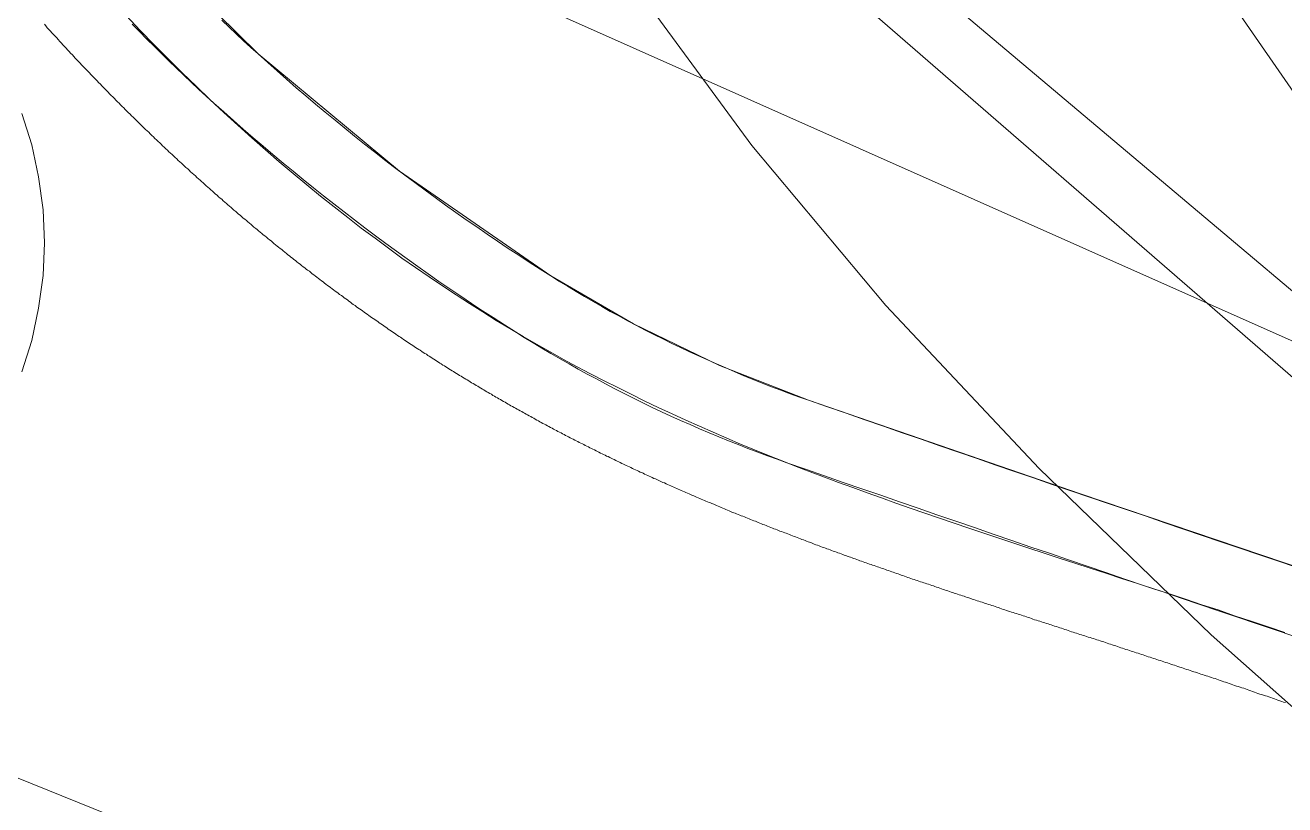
# Model space of a CAD drawing. Header units: metres. Extents: x 533049 to 537618, y 1849954 to 1852676.
# Drawn here: x 534536.2 to 534596, y 1851399.3 to 1851436.3 of the extents above; entities that cross this region are included whole.
import ezdxf

# ---------------------------------------------------------------- set-up
doc = ezdxf.new("R2010")
doc.units = ezdxf.units.M
doc.header["$LTSCALE"] = 2
for name, color, linetype, lineweight in [('11', 7, 'Continuous', 13), ('14', 7, 'Continuous', 13), ('28', 7, 'Continuous', 13), ('50', 7, 'Continuous', 13), ('57', 7, 'Continuous', 13), ('60', 7, 'Continuous', 13), ('8', 7, 'Continuous', 13)]:
    doc.layers.add(name, color=color, linetype=linetype, lineweight=lineweight)

msp = doc.modelspace()

# ---------------------------------------------------------------- linework, layer by layer
at = {"layer": '11'}
msp.add_lwpolyline([(534536.01, 1851419.82), (534536.48, 1851421.31), (534536.81, 1851422.84), (534537.02, 1851424.39), (534537.09, 1851425.95), (534537.02, 1851427.51), (534536.81, 1851429.07), (534536.48, 1851430.59), (534536.01, 1851432.09)], dxfattribs=at)
at = {"layer": '14'}
for points in [[(534599.23, 1851409.65), (534586.3, 1851414.02), (534573.39, 1851418.47), (534569.16, 1851420.12), (534565.07, 1851422.1), (534561.14, 1851424.37), (534553.96, 1851429.34), (534547.24, 1851434.91), (534542.4, 1851439.7)], [(534582.29, 1851415.39), (534581.4, 1851415.7), (534580.51, 1851416), (534579.62, 1851416.31), (534578.73, 1851416.62), (534577.84, 1851416.92), (534576.95, 1851417.23), (534576.06, 1851417.54), (534575.17, 1851417.85), (534574.28, 1851418.16), (534573.39, 1851418.47), (534572.95, 1851418.62), (534572.51, 1851418.78), (534572.07, 1851418.95), (534571.63, 1851419.11), (534571.19, 1851419.28), (534570.75, 1851419.46), (534570.32, 1851419.63), (534569.88, 1851419.81), (534569.45, 1851420), (534569.02, 1851420.19), (534568.59, 1851420.38), (534568.16, 1851420.57), (534567.73, 1851420.77), (534567.31, 1851420.97), (534566.89, 1851421.17), (534566.46, 1851421.38), (534566.04, 1851421.59), (534565.62, 1851421.8), (534565.21, 1851422.02), (534564.79, 1851422.24), (534564.38, 1851422.47), (534563.97, 1851422.69), (534563.56, 1851422.92), (534563.15, 1851423.16), (534562.74, 1851423.39), (534562.34, 1851423.63), (534561.93, 1851423.88), (534561.53, 1851424.12), (534561.14, 1851424.37), (534560.63, 1851424.7), (534560.12, 1851425.02), (534559.62, 1851425.35), (534559.11, 1851425.68), (534558.61, 1851426.02), (534558.12, 1851426.35), (534557.62, 1851426.7), (534557.12, 1851427.04), (534556.63, 1851427.39), (534556.14, 1851427.73), (534555.65, 1851428.09), (534555.17, 1851428.44), (534554.68, 1851428.8), (534554.2, 1851429.16), (534553.72, 1851429.52), (534553.24, 1851429.89), (534552.77, 1851430.26), (534552.29, 1851430.63), (534551.82, 1851431.01), (534551.35, 1851431.39), (534550.89, 1851431.77), (534550.42, 1851432.15), (534549.96, 1851432.53), (534549.5, 1851432.92), (534549.04, 1851433.31), (534548.59, 1851433.71), (534548.14, 1851434.11), (534547.69, 1851434.51), (534547.24, 1851434.91), (534546.89, 1851435.22), (534546.54, 1851435.54), (534546.2, 1851435.86), (534545.86, 1851436.18), (534545.52, 1851436.51)], [(534596.55, 1851410.55), (534595.66, 1851410.85), (534594.77, 1851411.15), (534593.88, 1851411.45), (534592.98, 1851411.75), (534592.09, 1851412.05), (534591.2, 1851412.35), (534590.31, 1851412.65), (534589.42, 1851412.96), (534588.53, 1851413.26), (534587.63, 1851413.56), (534586.74, 1851413.87), (534585.85, 1851414.17), (534584.96, 1851414.47), (534584.07, 1851414.78), (534583.18, 1851415.08), (534582.29, 1851415.39)]]:
    msp.add_lwpolyline(points, dxfattribs=at)
at = {"layer": '28'}
for points in [[(534537.08, 1851436.32), (534537.15, 1851436.24), (534537.22, 1851436.15), (534537.3, 1851436.07), (534537.37, 1851435.99), (534537.44, 1851435.91), (534537.52, 1851435.83), (534537.59, 1851435.75), (534537.67, 1851435.67), (534537.74, 1851435.59), (534537.81, 1851435.51), (534537.89, 1851435.43), (534537.96, 1851435.35), (534538.04, 1851435.27), (534538.11, 1851435.19), (534538.18, 1851435.11), (534538.26, 1851435.03), (534538.33, 1851434.95), (534538.41, 1851434.87), (534538.48, 1851434.79), (534538.55, 1851434.71), (534538.63, 1851434.63), (534538.7, 1851434.56), (534538.78, 1851434.48), (534538.85, 1851434.4), (534538.92, 1851434.32), (534539, 1851434.24), (534539.07, 1851434.17), (534539.15, 1851434.09), (534539.22, 1851434.01), (534539.29, 1851433.93), (534539.37, 1851433.86), (534539.44, 1851433.78), (534539.52, 1851433.7), (534539.59, 1851433.63), (534539.66, 1851433.55), (534539.74, 1851433.47), (534539.81, 1851433.4), (534539.89, 1851433.32), (534539.96, 1851433.25), (534540.03, 1851433.17), (534540.11, 1851433.09), (534540.18, 1851433.02), (534540.26, 1851432.94), (534540.33, 1851432.87), (534540.41, 1851432.79), (534540.48, 1851432.72), (534540.55, 1851432.64), (534540.63, 1851432.57), (534540.7, 1851432.5), (534540.78, 1851432.42), (534540.85, 1851432.35), (534540.92, 1851432.27), (534541, 1851432.2), (534541.07, 1851432.13), (534541.15, 1851432.05), (534541.22, 1851431.98), (534541.3, 1851431.91), (534541.37, 1851431.84)], [(534541.37, 1851431.84), (534541.44, 1851431.76), (534541.52, 1851431.69), (534541.59, 1851431.62), (534541.67, 1851431.55), (534541.74, 1851431.47), (534541.81, 1851431.4), (534541.89, 1851431.33), (534541.96, 1851431.26), (534542.04, 1851431.19), (534542.11, 1851431.12), (534542.18, 1851431.04), (534542.26, 1851430.97), (534542.33, 1851430.9), (534542.41, 1851430.83), (534542.48, 1851430.76), (534542.56, 1851430.69), (534542.63, 1851430.62), (534542.7, 1851430.55), (534542.78, 1851430.48), (534542.85, 1851430.41), (534542.93, 1851430.34), (534543, 1851430.27), (534543.07, 1851430.2), (534543.15, 1851430.13), (534543.22, 1851430.07), (534543.3, 1851430), (534543.37, 1851429.93), (534543.44, 1851429.86), (534543.52, 1851429.79), (534543.59, 1851429.72), (534543.66, 1851429.66), (534543.74, 1851429.59), (534543.81, 1851429.52), (534543.89, 1851429.45), (534543.96, 1851429.39), (534544.03, 1851429.32), (534544.11, 1851429.25), (534544.18, 1851429.18), (534544.26, 1851429.12), (534544.33, 1851429.05), (534544.4, 1851428.98), (534544.48, 1851428.92), (534544.55, 1851428.85), (534544.62, 1851428.79), (534544.7, 1851428.72), (534544.77, 1851428.65), (534544.85, 1851428.59), (534544.92, 1851428.52), (534544.99, 1851428.46), (534545.07, 1851428.39), (534545.14, 1851428.33), (534545.21, 1851428.26), (534545.29, 1851428.2), (534545.36, 1851428.13), (534545.43, 1851428.07), (534545.51, 1851428.01), (534545.58, 1851427.94), (534545.65, 1851427.88), (534545.73, 1851427.81), (534545.8, 1851427.75), (534545.87, 1851427.69), (534545.95, 1851427.62), (534546.02, 1851427.56), (534546.09, 1851427.5), (534546.17, 1851427.43), (534546.24, 1851427.37), (534546.31, 1851427.31), (534546.39, 1851427.25), (534546.46, 1851427.18), (534546.53, 1851427.12), (534546.61, 1851427.06), (534546.68, 1851427), (534546.75, 1851426.94), (534546.83, 1851426.88), (534546.9, 1851426.81), (534546.97, 1851426.75), (534547.04, 1851426.69), (534547.12, 1851426.63), (534547.19, 1851426.57), (534547.26, 1851426.51), (534547.34, 1851426.45), (534547.41, 1851426.39), (534547.48, 1851426.33), (534547.56, 1851426.27), (534547.63, 1851426.21), (534547.7, 1851426.15), (534547.77, 1851426.09), (534547.85, 1851426.03), (534547.92, 1851425.97), (534547.99, 1851425.91), (534548.07, 1851425.85), (534548.14, 1851425.79), (534548.21, 1851425.73), (534548.28, 1851425.68), (534548.36, 1851425.62), (534548.43, 1851425.56), (534548.5, 1851425.5), (534548.58, 1851425.44), (534548.65, 1851425.38), (534548.72, 1851425.33)], [(534548.72, 1851425.33), (534548.79, 1851425.27), (534548.87, 1851425.21), (534548.94, 1851425.15), (534549.01, 1851425.1), (534549.08, 1851425.04), (534549.16, 1851424.98), (534549.23, 1851424.93), (534549.3, 1851424.87), (534549.37, 1851424.81), (534549.45, 1851424.76), (534549.52, 1851424.7), (534549.59, 1851424.64), (534549.67, 1851424.59), (534549.74, 1851424.53), (534549.81, 1851424.47), (534549.88, 1851424.42), (534549.96, 1851424.36), (534550.03, 1851424.31), (534550.1, 1851424.25), (534550.17, 1851424.2), (534550.25, 1851424.14), (534550.32, 1851424.09), (534550.39, 1851424.03), (534550.46, 1851423.98), (534550.53, 1851423.92), (534550.61, 1851423.87), (534550.68, 1851423.82), (534550.75, 1851423.76), (534550.82, 1851423.71), (534550.9, 1851423.65), (534550.97, 1851423.6), (534551.04, 1851423.55), (534551.11, 1851423.49), (534551.19, 1851423.44), (534551.26, 1851423.39), (534551.33, 1851423.33), (534551.4, 1851423.28), (534551.48, 1851423.23), (534551.55, 1851423.17), (534551.62, 1851423.12), (534551.69, 1851423.07), (534551.76, 1851423.02), (534551.84, 1851422.96), (534551.91, 1851422.91), (534551.98, 1851422.86), (534552.05, 1851422.81), (534552.13, 1851422.76), (534552.2, 1851422.71), (534552.27, 1851422.65), (534552.34, 1851422.6), (534552.41, 1851422.55), (534552.49, 1851422.5), (534552.56, 1851422.45), (534552.63, 1851422.4), (534552.7, 1851422.35), (534552.78, 1851422.3), (534552.85, 1851422.25), (534552.92, 1851422.2), (534552.99, 1851422.15), (534553.06, 1851422.1), (534553.14, 1851422.05), (534553.21, 1851422), (534553.28, 1851421.95), (534553.35, 1851421.9), (534553.42, 1851421.85), (534553.5, 1851421.8), (534553.57, 1851421.75), (534553.64, 1851421.7), (534553.71, 1851421.65), (534553.78, 1851421.6), (534553.86, 1851421.55), (534553.93, 1851421.5), (534554, 1851421.46), (534554.07, 1851421.41), (534554.15, 1851421.36), (534554.22, 1851421.31), (534554.29, 1851421.26), (534554.36, 1851421.21), (534554.43, 1851421.17), (534554.51, 1851421.12), (534554.58, 1851421.07), (534554.65, 1851421.02), (534554.72, 1851420.98), (534554.79, 1851420.93), (534554.87, 1851420.88), (534554.94, 1851420.84), (534555.01, 1851420.79), (534555.08, 1851420.74), (534555.15, 1851420.69), (534555.23, 1851420.65), (534555.3, 1851420.6), (534555.37, 1851420.56), (534555.44, 1851420.51), (534555.51, 1851420.46), (534555.58, 1851420.42), (534555.66, 1851420.37), (534555.73, 1851420.32), (534555.8, 1851420.28), (534555.87, 1851420.23), (534555.94, 1851420.19)], [(534555.94, 1851420.19), (534556.02, 1851420.14), (534556.09, 1851420.1), (534556.16, 1851420.05), (534556.23, 1851420.01), (534556.3, 1851419.96), (534556.38, 1851419.92), (534556.45, 1851419.87), (534556.52, 1851419.83), (534556.59, 1851419.78), (534556.66, 1851419.74), (534556.74, 1851419.69), (534556.81, 1851419.65), (534556.88, 1851419.61), (534556.95, 1851419.56), (534557.02, 1851419.52), (534557.1, 1851419.47), (534557.17, 1851419.43), (534557.24, 1851419.39), (534557.31, 1851419.34), (534557.38, 1851419.3), (534557.46, 1851419.26), (534557.53, 1851419.21), (534557.6, 1851419.17), (534557.67, 1851419.13), (534557.74, 1851419.09), (534557.81, 1851419.04), (534557.89, 1851419), (534557.96, 1851418.96), (534558.03, 1851418.91), (534558.1, 1851418.87), (534558.17, 1851418.83), (534558.25, 1851418.79), (534558.32, 1851418.75), (534558.39, 1851418.7), (534558.46, 1851418.66), (534558.53, 1851418.62), (534558.61, 1851418.58), (534558.68, 1851418.54), (534558.75, 1851418.5), (534558.82, 1851418.45), (534558.89, 1851418.41), (534558.97, 1851418.37), (534559.04, 1851418.33), (534559.11, 1851418.29), (534559.18, 1851418.25), (534559.25, 1851418.21), (534559.32, 1851418.17), (534559.4, 1851418.13), (534559.47, 1851418.09), (534559.54, 1851418.05), (534559.61, 1851418.01), (534559.68, 1851417.97), (534559.76, 1851417.93), (534559.83, 1851417.89), (534559.9, 1851417.85), (534559.97, 1851417.81), (534560.04, 1851417.77), (534560.12, 1851417.73), (534560.19, 1851417.69), (534560.26, 1851417.65), (534560.33, 1851417.61), (534560.4, 1851417.57), (534560.48, 1851417.53), (534560.55, 1851417.49), (534560.62, 1851417.45), (534560.69, 1851417.41), (534560.76, 1851417.37), (534560.84, 1851417.34), (534560.91, 1851417.3), (534560.98, 1851417.26), (534561.05, 1851417.22), (534561.12, 1851417.18), (534561.2, 1851417.14), (534561.27, 1851417.1), (534561.34, 1851417.07), (534561.41, 1851417.03), (534561.48, 1851416.99), (534561.56, 1851416.95), (534561.63, 1851416.92), (534561.7, 1851416.88), (534561.77, 1851416.84), (534561.84, 1851416.8), (534561.92, 1851416.77), (534561.99, 1851416.73), (534562.06, 1851416.69), (534562.13, 1851416.65), (534562.2, 1851416.62), (534562.28, 1851416.58), (534562.35, 1851416.54), (534562.42, 1851416.51), (534562.49, 1851416.47), (534562.57, 1851416.43), (534562.64, 1851416.4), (534562.71, 1851416.36), (534562.78, 1851416.32), (534562.85, 1851416.29), (534562.93, 1851416.25), (534563, 1851416.21), (534563.07, 1851416.18), (534563.14, 1851416.14)], [(534563.14, 1851416.14), (534563.21, 1851416.11), (534563.29, 1851416.07), (534563.36, 1851416.03), (534563.43, 1851416), (534563.5, 1851415.96), (534563.58, 1851415.93), (534563.65, 1851415.89), (534563.72, 1851415.86), (534563.79, 1851415.82), (534563.86, 1851415.79), (534563.94, 1851415.75), (534564.01, 1851415.72), (534564.08, 1851415.68), (534564.15, 1851415.65), (534564.23, 1851415.61), (534564.3, 1851415.58), (534564.37, 1851415.54), (534564.44, 1851415.51), (534564.52, 1851415.47), (534564.59, 1851415.44), (534564.66, 1851415.4), (534564.73, 1851415.37), (534564.8, 1851415.34), (534564.88, 1851415.3), (534564.95, 1851415.27), (534565.02, 1851415.23), (534565.09, 1851415.2), (534565.17, 1851415.17), (534565.24, 1851415.13), (534565.31, 1851415.1), (534565.38, 1851415.06), (534565.46, 1851415.03), (534565.53, 1851415), (534565.6, 1851414.96), (534565.67, 1851414.93), (534565.75, 1851414.9), (534565.82, 1851414.86), (534565.89, 1851414.83), (534565.96, 1851414.8), (534566.04, 1851414.76), (534566.11, 1851414.73), (534566.18, 1851414.7), (534566.25, 1851414.67), (534566.33, 1851414.63), (534566.4, 1851414.6), (534566.47, 1851414.57), (534566.54, 1851414.54), (534566.62, 1851414.5), (534566.69, 1851414.47), (534566.76, 1851414.44), (534566.84, 1851414.41), (534566.91, 1851414.37), (534566.98, 1851414.34), (534567.05, 1851414.31), (534567.13, 1851414.28), (534567.2, 1851414.25), (534567.27, 1851414.21), (534567.34, 1851414.18), (534567.42, 1851414.15), (534567.49, 1851414.12), (534567.56, 1851414.09), (534567.64, 1851414.05), (534567.71, 1851414.02), (534567.78, 1851413.99), (534567.85, 1851413.96), (534567.93, 1851413.93), (534568, 1851413.9), (534568.07, 1851413.87), (534568.15, 1851413.84), (534568.22, 1851413.8), (534568.29, 1851413.77), (534568.36, 1851413.74), (534568.44, 1851413.71), (534568.51, 1851413.68), (534568.58, 1851413.65), (534568.66, 1851413.62), (534568.73, 1851413.59), (534568.8, 1851413.56), (534568.88, 1851413.53), (534568.95, 1851413.5), (534569.02, 1851413.47), (534569.1, 1851413.44), (534569.17, 1851413.4), (534569.24, 1851413.37), (534569.31, 1851413.34), (534569.39, 1851413.31), (534569.46, 1851413.28), (534569.53, 1851413.25), (534569.61, 1851413.22), (534569.68, 1851413.19), (534569.75, 1851413.16), (534569.83, 1851413.13), (534569.9, 1851413.1), (534569.97, 1851413.07), (534570.05, 1851413.04), (534570.12, 1851413.01), (534570.19, 1851412.98), (534570.27, 1851412.96), (534570.34, 1851412.93), (534570.41, 1851412.9)], [(534570.41, 1851412.9), (534570.49, 1851412.87), (534570.56, 1851412.84), (534570.63, 1851412.81), (534570.71, 1851412.78), (534570.78, 1851412.75), (534570.86, 1851412.72), (534570.93, 1851412.69), (534571, 1851412.66), (534571.08, 1851412.63), (534571.15, 1851412.6), (534571.22, 1851412.57), (534571.3, 1851412.55), (534571.37, 1851412.52), (534571.44, 1851412.49), (534571.52, 1851412.46), (534571.59, 1851412.43), (534571.67, 1851412.4), (534571.74, 1851412.37), (534571.81, 1851412.34), (534571.89, 1851412.32), (534571.96, 1851412.29), (534572.03, 1851412.26), (534572.11, 1851412.23), (534572.18, 1851412.2), (534572.26, 1851412.17), (534572.33, 1851412.15), (534572.4, 1851412.12), (534572.48, 1851412.09), (534572.55, 1851412.06), (534572.63, 1851412.03), (534572.7, 1851412), (534572.77, 1851411.98), (534572.85, 1851411.95), (534572.92, 1851411.92), (534573, 1851411.89), (534573.07, 1851411.86), (534573.14, 1851411.84), (534573.22, 1851411.81), (534573.29, 1851411.78), (534573.37, 1851411.75), (534573.44, 1851411.73), (534573.52, 1851411.7), (534573.59, 1851411.67), (534573.66, 1851411.64), (534573.74, 1851411.61), (534573.81, 1851411.59), (534573.89, 1851411.56), (534573.96, 1851411.53), (534574.04, 1851411.5), (534574.11, 1851411.48), (534574.19, 1851411.45), (534574.26, 1851411.42), (534574.33, 1851411.4), (534574.41, 1851411.37), (534574.48, 1851411.34), (534574.56, 1851411.31), (534574.63, 1851411.29), (534574.71, 1851411.26), (534574.78, 1851411.23), (534574.86, 1851411.2), (534574.93, 1851411.18), (534575.01, 1851411.15), (534575.08, 1851411.12), (534575.16, 1851411.1), (534575.23, 1851411.07), (534575.31, 1851411.04), (534575.38, 1851411.02), (534575.46, 1851410.99), (534575.53, 1851410.96), (534575.61, 1851410.94), (534575.68, 1851410.91), (534575.76, 1851410.88), (534575.83, 1851410.85), (534575.91, 1851410.83), (534575.98, 1851410.8), (534576.06, 1851410.77), (534576.13, 1851410.75), (534576.21, 1851410.72), (534576.28, 1851410.69), (534576.36, 1851410.67), (534576.43, 1851410.64), (534576.51, 1851410.62), (534576.58, 1851410.59), (534576.66, 1851410.56), (534576.73, 1851410.54), (534576.81, 1851410.51), (534576.88, 1851410.48), (534576.96, 1851410.46), (534577.04, 1851410.43), (534577.11, 1851410.4), (534577.19, 1851410.38), (534577.26, 1851410.35), (534577.34, 1851410.32), (534577.41, 1851410.3), (534577.49, 1851410.27), (534577.57, 1851410.25), (534577.64, 1851410.22), (534577.72, 1851410.19), (534577.79, 1851410.17), (534577.87, 1851410.14)], [(534577.87, 1851410.14), (534577.94, 1851410.12), (534578.02, 1851410.09), (534578.1, 1851410.06), (534578.17, 1851410.04), (534578.25, 1851410.01), (534578.32, 1851409.98), (534578.4, 1851409.96), (534578.48, 1851409.93), (534578.55, 1851409.91), (534578.63, 1851409.88), (534578.71, 1851409.85), (534578.78, 1851409.83), (534578.86, 1851409.8), (534578.93, 1851409.78), (534579.01, 1851409.75), (534579.09, 1851409.73), (534579.16, 1851409.7), (534579.24, 1851409.67), (534579.32, 1851409.65), (534579.39, 1851409.62), (534579.47, 1851409.6), (534579.55, 1851409.57), (534579.62, 1851409.54), (534579.7, 1851409.52), (534579.78, 1851409.49), (534579.85, 1851409.47), (534579.93, 1851409.44), (534580.01, 1851409.42), (534580.08, 1851409.39), (534580.16, 1851409.36), (534580.24, 1851409.34), (534580.31, 1851409.31), (534580.39, 1851409.29), (534580.47, 1851409.26), (534580.55, 1851409.23), (534580.62, 1851409.21), (534580.7, 1851409.18), (534580.78, 1851409.16), (534580.85, 1851409.13), (534580.93, 1851409.11), (534581.01, 1851409.08), (534581.09, 1851409.06), (534581.16, 1851409.03), (534581.24, 1851409), (534581.32, 1851408.98), (534581.4, 1851408.95), (534581.47, 1851408.93), (534581.55, 1851408.9), (534581.63, 1851408.88), (534581.71, 1851408.85), (534581.78, 1851408.82), (534581.86, 1851408.8), (534581.94, 1851408.77), (534582.02, 1851408.75), (534582.1, 1851408.72), (534582.17, 1851408.7), (534582.25, 1851408.67), (534582.33, 1851408.64), (534582.41, 1851408.62), (534582.48, 1851408.59), (534582.56, 1851408.57), (534582.64, 1851408.54), (534582.72, 1851408.52), (534582.8, 1851408.49), (534582.88, 1851408.46), (534582.95, 1851408.44), (534583.03, 1851408.41), (534583.11, 1851408.39), (534583.19, 1851408.36), (534583.27, 1851408.34), (534583.35, 1851408.31), (534583.42, 1851408.29), (534583.5, 1851408.26), (534583.58, 1851408.23), (534583.66, 1851408.21), (534583.74, 1851408.18), (534583.82, 1851408.16), (534583.9, 1851408.13), (534583.98, 1851408.11), (534584.05, 1851408.08), (534584.13, 1851408.05), (534584.21, 1851408.03), (534584.29, 1851408), (534584.37, 1851407.98), (534584.45, 1851407.95), (534584.53, 1851407.92), (534584.61, 1851407.9), (534584.69, 1851407.87), (534584.77, 1851407.85), (534584.85, 1851407.82), (534584.92, 1851407.8), (534585, 1851407.77), (534585.08, 1851407.74), (534585.16, 1851407.72), (534585.24, 1851407.69), (534585.32, 1851407.67), (534585.4, 1851407.64), (534585.48, 1851407.61), (534585.56, 1851407.59), (534585.64, 1851407.56)], [(534585.64, 1851407.56), (534585.72, 1851407.54), (534585.8, 1851407.51), (534585.88, 1851407.48), (534585.96, 1851407.46), (534586.04, 1851407.43), (534586.12, 1851407.41), (534586.2, 1851407.38), (534586.28, 1851407.35), (534586.36, 1851407.33), (534586.44, 1851407.3), (534586.52, 1851407.28), (534586.6, 1851407.25), (534586.68, 1851407.22), (534586.76, 1851407.2), (534586.84, 1851407.17), (534586.92, 1851407.15), (534587.01, 1851407.12), (534587.09, 1851407.09), (534587.17, 1851407.07), (534587.25, 1851407.04), (534587.33, 1851407.01), (534587.41, 1851406.99), (534587.49, 1851406.96), (534587.57, 1851406.93), (534587.65, 1851406.91), (534587.73, 1851406.88), (534587.81, 1851406.86), (534587.9, 1851406.83), (534587.98, 1851406.8), (534588.06, 1851406.78), (534588.14, 1851406.75), (534588.22, 1851406.72), (534588.3, 1851406.7), (534588.38, 1851406.67), (534588.46, 1851406.64), (534588.55, 1851406.62), (534588.63, 1851406.59), (534588.71, 1851406.56), (534588.79, 1851406.54), (534588.87, 1851406.51), (534588.95, 1851406.48), (534589.04, 1851406.46), (534589.12, 1851406.43), (534589.2, 1851406.4), (534589.28, 1851406.38), (534589.37, 1851406.35), (534589.45, 1851406.32), (534589.53, 1851406.29), (534589.61, 1851406.27), (534589.69, 1851406.24), (534589.78, 1851406.21), (534589.86, 1851406.19), (534589.94, 1851406.16), (534590.02, 1851406.13), (534590.11, 1851406.11), (534590.19, 1851406.08), (534590.27, 1851406.05), (534590.35, 1851406.02), (534590.44, 1851406), (534590.52, 1851405.97), (534590.6, 1851405.94), (534590.69, 1851405.91), (534590.77, 1851405.89), (534590.85, 1851405.86), (534590.94, 1851405.83), (534591.02, 1851405.8), (534591.1, 1851405.78), (534591.19, 1851405.75), (534591.27, 1851405.72), (534591.35, 1851405.69), (534591.44, 1851405.67), (534591.52, 1851405.64), (534591.6, 1851405.61), (534591.69, 1851405.58), (534591.77, 1851405.55), (534591.86, 1851405.53), (534591.94, 1851405.5), (534592.02, 1851405.47), (534592.11, 1851405.44), (534592.19, 1851405.41), (534592.28, 1851405.39), (534592.36, 1851405.36), (534592.44, 1851405.33), (534592.53, 1851405.3), (534592.61, 1851405.27), (534592.7, 1851405.25), (534592.78, 1851405.22), (534592.87, 1851405.19), (534592.95, 1851405.16), (534593.04, 1851405.13), (534593.12, 1851405.1), (534593.2, 1851405.08), (534593.29, 1851405.05), (534593.37, 1851405.02), (534593.46, 1851404.99), (534593.54, 1851404.96), (534593.63, 1851404.93), (534593.72, 1851404.9), (534593.8, 1851404.87), (534593.89, 1851404.85)], [(534593.89, 1851404.85), (534593.97, 1851404.82), (534594.06, 1851404.79), (534594.14, 1851404.76), (534594.23, 1851404.73), (534594.31, 1851404.7), (534594.4, 1851404.67), (534594.48, 1851404.64), (534594.57, 1851404.61), (534594.66, 1851404.58), (534594.74, 1851404.55), (534594.83, 1851404.52), (534594.91, 1851404.5), (534595, 1851404.47), (534595.09, 1851404.44), (534595.17, 1851404.41), (534595.26, 1851404.38), (534595.35, 1851404.35), (534595.43, 1851404.32), (534595.52, 1851404.29), (534595.61, 1851404.26), (534595.69, 1851404.23), (534595.78, 1851404.2), (534595.87, 1851404.17), (534595.95, 1851404.14), (534596.04, 1851404.11)]]:
    msp.add_lwpolyline(points, dxfattribs=at)
at = {"layer": '50'}
msp.add_lwpolyline([(536135.62, 1851789.73), (535515.36, 1851926.72), (535258.49, 1851965.9), (535022.43, 1852017.88), (534680.94, 1852158.74), (534430.49, 1852265.01), (534355.97, 1852086.41), (534346.15, 1851984.65), (534462.32, 1851750.84), (534498.61, 1851623.52), (534531.69, 1851526.54), (534597.01, 1851432.26), (534785.89, 1851296.54), (534919.76, 1851224.01), (534977.19, 1851164.91), (535024.77, 1851103.67), (535103, 1851049.68), (535187.68, 1851009.38), (535275.89, 1851002.01), (535384.77, 1851022.15), (535615.7, 1851282.83), (535719.73, 1851373.89), (535864.09, 1851423.05), (536000.84, 1851463.59)], dxfattribs=at)
at = {"layer": '57'}
msp.add_lwpolyline([(534435.02, 1852302.37), (534325.71, 1852049.19), (534353.83, 1851932.14), (534451.75, 1851760.49), (534494.45, 1851609.32), (534521.83, 1851454.44), (534874.05, 1851297.73), (534980, 1851227.29), (535025.24, 1851130.42), (535137.95, 1851046.53), (535351.89, 1851022.3), (535580.63, 1851242.44), (535635.17, 1851288.02), (535713.4, 1851370.26), (536002.39, 1851411.84), (536158.13, 1851571.22), (536125.74, 1851798.92), (536134.24, 1851845.92), (534499.3, 1852312.5)], close=True, dxfattribs=at)
for points in [[(534601.59, 1851399.29), (534592.51, 1851407.33), (534584.34, 1851415.22), (534577.06, 1851422.97), (534570.69, 1851430.57), (534565.21, 1851438.03)], [(534490.97, 1851436.28), (534494.72, 1851421.22), (534507.32, 1851411.99), (534517.85, 1851407.79), (534547.27, 1851395.9), (534572.71, 1851385.28), (534577.21, 1851370.9), (534580.65, 1851369.84), (534599.12, 1851372.81), (534610.95, 1851372.13), (534623.43, 1851356.48), (534632, 1851345.25), (534639.29, 1851342.86), (534651.11, 1851350.52), (534664.42, 1851359.69), (534685.63, 1851354.21), (534698.79, 1851353.99), (534717.88, 1851367.94), (534733.19, 1851377.48), (534760.19, 1851375.69), (534774.62, 1851376.14), (534795.89, 1851386.57), (534817.16, 1851401.32)]]:
    msp.add_lwpolyline(points, dxfattribs=at)
at = {"layer": '60'}
for points in [[(534540.97, 1851436.73), (534541.63, 1851436.03), (534542.29, 1851435.35), (534542.96, 1851434.68), (534543.62, 1851434.02), (534544.29, 1851433.38), (534544.95, 1851432.75), (534545.61, 1851432.13), (534546.27, 1851431.53), (534546.93, 1851430.93), (534547.59, 1851430.36), (534548.24, 1851429.79), (534548.9, 1851429.24), (534549.55, 1851428.69), (534550.2, 1851428.16), (534550.85, 1851427.65), (534551.5, 1851427.14), (534552.14, 1851426.64), (534552.79, 1851426.16), (534553.43, 1851425.69), (534554.07, 1851425.22), (534554.72, 1851424.77), (534555.36, 1851424.33), (534556, 1851423.9), (534556.64, 1851423.48), (534557.28, 1851423.06), (534557.92, 1851422.66), (534558.55, 1851422.26), (534559.19, 1851421.88), (534559.83, 1851421.5), (534560.47, 1851421.13), (534561.11, 1851420.77), (534561.75, 1851420.41), (534562.39, 1851420.06), (534563.03, 1851419.72), (534563.67, 1851419.39), (534564.32, 1851419.07), (534564.96, 1851418.75), (534565.61, 1851418.43), (534566.25, 1851418.13), (534566.9, 1851417.82), (534567.55, 1851417.53), (534568.2, 1851417.24), (534568.85, 1851416.95), (534569.5, 1851416.67), (534570.16, 1851416.39), (534570.82, 1851416.12), (534571.48, 1851415.85), (534572.14, 1851415.59), (534572.8, 1851415.33), (534573.47, 1851415.07), (534574.14, 1851414.82), (534574.81, 1851414.57), (534575.49, 1851414.32), (534576.17, 1851414.07), (534576.85, 1851413.83), (534577.53, 1851413.58), (534578.22, 1851413.34), (534578.91, 1851413.1), (534579.61, 1851412.87), (534580.3, 1851412.63), (534581.01, 1851412.39), (534581.71, 1851412.16), (534582.42, 1851411.92), (534583.14, 1851411.68), (534583.85, 1851411.45), (534584.58, 1851411.21), (534585.3, 1851410.97), (534586.04, 1851410.74), (534586.77, 1851410.5), (534587.51, 1851410.26), (534588.26, 1851410.01), (534589.01, 1851409.77), (534589.77, 1851409.52), (534590.53, 1851409.27), (534591.3, 1851409.02), (534592.07, 1851408.76), (534592.85, 1851408.51), (534593.63, 1851408.24), (534594.42, 1851407.98), (534595.22, 1851407.71), (534596.02, 1851407.44)], [(534581.27, 1851412.42), (534580.38, 1851412.73), (534579.49, 1851413.03), (534578.6, 1851413.34), (534577.71, 1851413.65), (534576.82, 1851413.96), (534575.92, 1851414.26), (534575.03, 1851414.57), (534574.14, 1851414.88), (534573.25, 1851415.19), (534572.36, 1851415.5), (534571.9, 1851415.67), (534571.43, 1851415.83), (534570.97, 1851416.01), (534570.5, 1851416.18), (534570.04, 1851416.36), (534569.58, 1851416.54), (534569.12, 1851416.73), (534568.67, 1851416.92), (534568.21, 1851417.11), (534567.76, 1851417.31), (534567.3, 1851417.51), (534566.85, 1851417.72), (534566.4, 1851417.92), (534565.96, 1851418.13), (534565.51, 1851418.35), (534565.07, 1851418.57), (534564.62, 1851418.79), (534564.18, 1851419.01), (534563.74, 1851419.24), (534563.31, 1851419.48), (534562.87, 1851419.71), (534562.44, 1851419.95), (534562.01, 1851420.19), (534561.58, 1851420.44), (534561.15, 1851420.69), (534560.72, 1851420.94), (534560.3, 1851421.2), (534559.88, 1851421.45), (534559.46, 1851421.72), (534558.94, 1851422.05), (534558.41, 1851422.39), (534557.89, 1851422.72), (534557.38, 1851423.07), (534556.86, 1851423.41), (534556.35, 1851423.76), (534555.83, 1851424.11), (534555.32, 1851424.47), (534554.82, 1851424.82), (534554.31, 1851425.18), (534553.81, 1851425.55), (534553.31, 1851425.91), (534552.81, 1851426.28), (534552.31, 1851426.65), (534551.82, 1851427.03), (534551.32, 1851427.41), (534550.83, 1851427.79), (534550.35, 1851428.17), (534549.86, 1851428.56), (534549.38, 1851428.95), (534548.9, 1851429.34), (534548.42, 1851429.73), (534547.94, 1851430.13), (534547.47, 1851430.53), (534547, 1851430.93), (534546.53, 1851431.34), (534546.06, 1851431.75), (534545.6, 1851432.16), (534545.13, 1851432.58), (534544.77, 1851432.91), (534544.41, 1851433.24), (534544.05, 1851433.57), (534543.7, 1851433.91), (534543.34, 1851434.25), (534542.99, 1851434.59), (534542.64, 1851434.93), (534542.29, 1851435.28), (534541.95, 1851435.62), (534541.6, 1851435.97), (534541.26, 1851436.33)], [(534596.45, 1851407.27), (534595.55, 1851407.57), (534594.66, 1851407.87), (534593.76, 1851408.17), (534592.87, 1851408.47), (534591.98, 1851408.77), (534591.09, 1851409.07), (534590.19, 1851409.38), (534589.3, 1851409.68), (534588.41, 1851409.98), (534587.51, 1851410.29), (534586.62, 1851410.59), (534585.73, 1851410.89), (534584.84, 1851411.2), (534583.95, 1851411.5), (534583.05, 1851411.81), (534582.16, 1851412.11), (534581.27, 1851412.42)]]:
    msp.add_lwpolyline(points, dxfattribs=at)
at = {"layer": '8'}
for points in [[(534472.48, 1851527.98), (534680.37, 1851352.93), (534673.94, 1851352.32), (534471.72, 1851527.66)], [(534537.08, 1851436.32), (534537.15, 1851436.24), (534537.22, 1851436.15), (534537.3, 1851436.07), (534537.37, 1851435.99), (534537.44, 1851435.91), (534537.52, 1851435.83), (534537.59, 1851435.75), (534537.67, 1851435.67), (534537.74, 1851435.59), (534537.81, 1851435.51), (534537.89, 1851435.43), (534537.96, 1851435.35), (534538.04, 1851435.27), (534538.11, 1851435.19), (534538.18, 1851435.11), (534538.26, 1851435.03), (534538.33, 1851434.95), (534538.41, 1851434.87), (534538.48, 1851434.79), (534538.55, 1851434.71), (534538.63, 1851434.63), (534538.7, 1851434.56), (534538.78, 1851434.48), (534538.85, 1851434.4), (534538.92, 1851434.32), (534539, 1851434.24), (534539.07, 1851434.17), (534539.15, 1851434.09), (534539.22, 1851434.01), (534539.29, 1851433.93), (534539.37, 1851433.86), (534539.44, 1851433.78), (534539.52, 1851433.7), (534539.59, 1851433.63), (534539.66, 1851433.55), (534539.74, 1851433.47), (534539.81, 1851433.4)], [(534539.81, 1851433.4), (534539.89, 1851433.32), (534539.96, 1851433.25), (534540.03, 1851433.17), (534540.11, 1851433.09), (534540.18, 1851433.02), (534540.26, 1851432.94), (534540.33, 1851432.87), (534540.41, 1851432.79), (534540.48, 1851432.72), (534540.55, 1851432.64), (534540.63, 1851432.57), (534540.7, 1851432.5), (534540.78, 1851432.42), (534540.85, 1851432.35), (534540.92, 1851432.27), (534541, 1851432.2), (534541.07, 1851432.13), (534541.15, 1851432.05), (534541.22, 1851431.98), (534541.3, 1851431.91), (534541.37, 1851431.84), (534541.44, 1851431.76), (534541.52, 1851431.69), (534541.59, 1851431.62), (534541.67, 1851431.55), (534541.74, 1851431.47), (534541.81, 1851431.4), (534541.89, 1851431.33), (534541.96, 1851431.26), (534542.04, 1851431.19), (534542.11, 1851431.12), (534542.18, 1851431.04), (534542.26, 1851430.97), (534542.33, 1851430.9), (534542.41, 1851430.83), (534542.48, 1851430.76), (534542.56, 1851430.69), (534542.63, 1851430.62), (534542.7, 1851430.55), (534542.78, 1851430.48), (534542.85, 1851430.41), (534542.93, 1851430.34), (534543, 1851430.27), (534543.07, 1851430.2), (534543.15, 1851430.13), (534543.22, 1851430.07), (534543.3, 1851430), (534543.37, 1851429.93), (534543.44, 1851429.86), (534543.52, 1851429.79), (534543.59, 1851429.72), (534543.66, 1851429.66), (534543.74, 1851429.59), (534543.81, 1851429.52), (534543.89, 1851429.45), (534543.96, 1851429.39), (534544.03, 1851429.32), (534544.11, 1851429.25), (534544.18, 1851429.18), (534544.26, 1851429.12), (534544.33, 1851429.05), (534544.4, 1851428.98), (534544.48, 1851428.92), (534544.55, 1851428.85), (534544.62, 1851428.79), (534544.7, 1851428.72), (534544.77, 1851428.65), (534544.85, 1851428.59), (534544.92, 1851428.52), (534544.99, 1851428.46), (534545.07, 1851428.39), (534545.14, 1851428.33), (534545.21, 1851428.26), (534545.29, 1851428.2), (534545.36, 1851428.13), (534545.43, 1851428.07), (534545.51, 1851428.01), (534545.58, 1851427.94), (534545.65, 1851427.88), (534545.73, 1851427.81), (534545.8, 1851427.75), (534545.87, 1851427.69), (534545.95, 1851427.62), (534546.02, 1851427.56), (534546.09, 1851427.5), (534546.17, 1851427.43), (534546.24, 1851427.37), (534546.31, 1851427.31), (534546.39, 1851427.25), (534546.46, 1851427.18), (534546.53, 1851427.12), (534546.61, 1851427.06), (534546.68, 1851427), (534546.75, 1851426.94), (534546.83, 1851426.88), (534546.9, 1851426.81), (534546.97, 1851426.75), (534547.04, 1851426.69), (534547.12, 1851426.63), (534547.19, 1851426.57)], [(534547.19, 1851426.57), (534547.26, 1851426.51), (534547.34, 1851426.45), (534547.41, 1851426.39), (534547.48, 1851426.33), (534547.56, 1851426.27), (534547.63, 1851426.21), (534547.7, 1851426.15), (534547.77, 1851426.09), (534547.85, 1851426.03), (534547.92, 1851425.97), (534547.99, 1851425.91), (534548.07, 1851425.85), (534548.14, 1851425.79), (534548.21, 1851425.73), (534548.28, 1851425.68), (534548.36, 1851425.62), (534548.43, 1851425.56), (534548.5, 1851425.5), (534548.58, 1851425.44), (534548.65, 1851425.38), (534548.72, 1851425.33), (534548.79, 1851425.27), (534548.87, 1851425.21), (534548.94, 1851425.15), (534549.01, 1851425.1), (534549.08, 1851425.04), (534549.16, 1851424.98), (534549.23, 1851424.93), (534549.3, 1851424.87), (534549.37, 1851424.81), (534549.45, 1851424.76), (534549.52, 1851424.7), (534549.59, 1851424.64), (534549.67, 1851424.59), (534549.74, 1851424.53), (534549.81, 1851424.47), (534549.88, 1851424.42), (534549.96, 1851424.36), (534550.03, 1851424.31), (534550.1, 1851424.25), (534550.17, 1851424.2), (534550.25, 1851424.14), (534550.32, 1851424.09), (534550.39, 1851424.03), (534550.46, 1851423.98), (534550.53, 1851423.92), (534550.61, 1851423.87), (534550.68, 1851423.82), (534550.75, 1851423.76), (534550.82, 1851423.71), (534550.9, 1851423.65), (534550.97, 1851423.6), (534551.04, 1851423.55), (534551.11, 1851423.49), (534551.19, 1851423.44), (534551.26, 1851423.39), (534551.33, 1851423.33), (534551.4, 1851423.28), (534551.48, 1851423.23), (534551.55, 1851423.17), (534551.62, 1851423.12), (534551.69, 1851423.07), (534551.76, 1851423.02), (534551.84, 1851422.96), (534551.91, 1851422.91), (534551.98, 1851422.86), (534552.05, 1851422.81), (534552.13, 1851422.76), (534552.2, 1851422.71), (534552.27, 1851422.65), (534552.34, 1851422.6), (534552.41, 1851422.55), (534552.49, 1851422.5), (534552.56, 1851422.45), (534552.63, 1851422.4), (534552.7, 1851422.35), (534552.78, 1851422.3), (534552.85, 1851422.25), (534552.92, 1851422.2), (534552.99, 1851422.15), (534553.06, 1851422.1), (534553.14, 1851422.05), (534553.21, 1851422), (534553.28, 1851421.95), (534553.35, 1851421.9), (534553.42, 1851421.85), (534553.5, 1851421.8), (534553.57, 1851421.75), (534553.64, 1851421.7), (534553.71, 1851421.65), (534553.78, 1851421.6), (534553.86, 1851421.55), (534553.93, 1851421.5), (534554, 1851421.46), (534554.07, 1851421.41), (534554.15, 1851421.36), (534554.22, 1851421.31), (534554.29, 1851421.26), (534554.36, 1851421.21), (534554.43, 1851421.17)], [(534554.43, 1851421.17), (534554.51, 1851421.12), (534554.58, 1851421.07), (534554.65, 1851421.02), (534554.72, 1851420.98), (534554.79, 1851420.93), (534554.87, 1851420.88), (534554.94, 1851420.84), (534555.01, 1851420.79), (534555.08, 1851420.74), (534555.15, 1851420.69), (534555.23, 1851420.65), (534555.3, 1851420.6), (534555.37, 1851420.56), (534555.44, 1851420.51), (534555.51, 1851420.46), (534555.58, 1851420.42), (534555.66, 1851420.37), (534555.73, 1851420.32), (534555.8, 1851420.28), (534555.87, 1851420.23), (534555.94, 1851420.19), (534556.02, 1851420.14), (534556.09, 1851420.1), (534556.16, 1851420.05), (534556.23, 1851420.01), (534556.3, 1851419.96), (534556.38, 1851419.92), (534556.45, 1851419.87), (534556.52, 1851419.83), (534556.59, 1851419.78), (534556.66, 1851419.74), (534556.74, 1851419.69), (534556.81, 1851419.65), (534556.88, 1851419.61), (534556.95, 1851419.56), (534557.02, 1851419.52), (534557.1, 1851419.47), (534557.17, 1851419.43), (534557.24, 1851419.39), (534557.31, 1851419.34), (534557.38, 1851419.3), (534557.46, 1851419.26), (534557.53, 1851419.21), (534557.6, 1851419.17), (534557.67, 1851419.13), (534557.74, 1851419.09), (534557.81, 1851419.04), (534557.89, 1851419), (534557.96, 1851418.96), (534558.03, 1851418.91), (534558.1, 1851418.87), (534558.17, 1851418.83), (534558.25, 1851418.79), (534558.32, 1851418.75), (534558.39, 1851418.7), (534558.46, 1851418.66), (534558.53, 1851418.62), (534558.61, 1851418.58), (534558.68, 1851418.54), (534558.75, 1851418.5), (534558.82, 1851418.45), (534558.89, 1851418.41), (534558.97, 1851418.37), (534559.04, 1851418.33), (534559.11, 1851418.29), (534559.18, 1851418.25), (534559.25, 1851418.21), (534559.32, 1851418.17), (534559.4, 1851418.13), (534559.47, 1851418.09), (534559.54, 1851418.05), (534559.61, 1851418.01), (534559.68, 1851417.97), (534559.76, 1851417.93), (534559.83, 1851417.89), (534559.9, 1851417.85), (534559.97, 1851417.81), (534560.04, 1851417.77), (534560.12, 1851417.73), (534560.19, 1851417.69), (534560.26, 1851417.65), (534560.33, 1851417.61), (534560.4, 1851417.57), (534560.48, 1851417.53), (534560.55, 1851417.49), (534560.62, 1851417.45), (534560.69, 1851417.41), (534560.76, 1851417.37), (534560.84, 1851417.34), (534560.91, 1851417.3), (534560.98, 1851417.26), (534561.05, 1851417.22), (534561.12, 1851417.18), (534561.2, 1851417.14), (534561.27, 1851417.1), (534561.34, 1851417.07), (534561.41, 1851417.03), (534561.48, 1851416.99), (534561.56, 1851416.95), (534561.63, 1851416.92)], [(534561.63, 1851416.92), (534561.7, 1851416.88), (534561.77, 1851416.84), (534561.84, 1851416.8), (534561.92, 1851416.77), (534561.99, 1851416.73), (534562.06, 1851416.69), (534562.13, 1851416.65), (534562.2, 1851416.62), (534562.28, 1851416.58), (534562.35, 1851416.54), (534562.42, 1851416.51), (534562.49, 1851416.47), (534562.57, 1851416.43), (534562.64, 1851416.4), (534562.71, 1851416.36), (534562.78, 1851416.32), (534562.85, 1851416.29), (534562.93, 1851416.25), (534563, 1851416.21), (534563.07, 1851416.18), (534563.14, 1851416.14), (534563.21, 1851416.11), (534563.29, 1851416.07), (534563.36, 1851416.03), (534563.43, 1851416), (534563.5, 1851415.96), (534563.58, 1851415.93), (534563.65, 1851415.89), (534563.72, 1851415.86), (534563.79, 1851415.82), (534563.86, 1851415.79), (534563.94, 1851415.75), (534564.01, 1851415.72), (534564.08, 1851415.68), (534564.15, 1851415.65), (534564.23, 1851415.61), (534564.3, 1851415.58), (534564.37, 1851415.54), (534564.44, 1851415.51), (534564.52, 1851415.47), (534564.59, 1851415.44), (534564.66, 1851415.4), (534564.73, 1851415.37), (534564.8, 1851415.34), (534564.88, 1851415.3), (534564.95, 1851415.27), (534565.02, 1851415.23), (534565.09, 1851415.2), (534565.17, 1851415.17), (534565.24, 1851415.13), (534565.31, 1851415.1), (534565.38, 1851415.06), (534565.46, 1851415.03), (534565.53, 1851415), (534565.6, 1851414.96), (534565.67, 1851414.93), (534565.75, 1851414.9), (534565.82, 1851414.86), (534565.89, 1851414.83), (534565.96, 1851414.8), (534566.04, 1851414.76), (534566.11, 1851414.73), (534566.18, 1851414.7), (534566.25, 1851414.67), (534566.33, 1851414.63), (534566.4, 1851414.6), (534566.47, 1851414.57), (534566.54, 1851414.54), (534566.62, 1851414.5), (534566.69, 1851414.47), (534566.76, 1851414.44), (534566.84, 1851414.41), (534566.91, 1851414.37), (534566.98, 1851414.34), (534567.05, 1851414.31), (534567.13, 1851414.28), (534567.2, 1851414.25), (534567.27, 1851414.21), (534567.34, 1851414.18), (534567.42, 1851414.15), (534567.49, 1851414.12), (534567.56, 1851414.09), (534567.64, 1851414.05), (534567.71, 1851414.02), (534567.78, 1851413.99), (534567.85, 1851413.96), (534567.93, 1851413.93), (534568, 1851413.9), (534568.07, 1851413.87), (534568.15, 1851413.84), (534568.22, 1851413.8), (534568.29, 1851413.77), (534568.36, 1851413.74), (534568.44, 1851413.71), (534568.51, 1851413.68), (534568.58, 1851413.65), (534568.66, 1851413.62), (534568.73, 1851413.59), (534568.8, 1851413.56), (534568.88, 1851413.53)], [(534568.88, 1851413.53), (534568.95, 1851413.5), (534569.02, 1851413.47), (534569.1, 1851413.44), (534569.17, 1851413.4), (534569.24, 1851413.37), (534569.31, 1851413.34), (534569.39, 1851413.31), (534569.46, 1851413.28), (534569.53, 1851413.25), (534569.61, 1851413.22), (534569.68, 1851413.19), (534569.75, 1851413.16), (534569.83, 1851413.13), (534569.9, 1851413.1), (534569.97, 1851413.07), (534570.05, 1851413.04), (534570.12, 1851413.01), (534570.19, 1851412.98), (534570.27, 1851412.96), (534570.34, 1851412.93), (534570.41, 1851412.9), (534570.49, 1851412.87), (534570.56, 1851412.84), (534570.63, 1851412.81), (534570.71, 1851412.78), (534570.78, 1851412.75), (534570.86, 1851412.72), (534570.93, 1851412.69), (534571, 1851412.66), (534571.08, 1851412.63), (534571.15, 1851412.6), (534571.22, 1851412.57), (534571.3, 1851412.55), (534571.37, 1851412.52), (534571.44, 1851412.49), (534571.52, 1851412.46), (534571.59, 1851412.43), (534571.67, 1851412.4), (534571.74, 1851412.37), (534571.81, 1851412.34), (534571.89, 1851412.32), (534571.96, 1851412.29), (534572.03, 1851412.26), (534572.11, 1851412.23), (534572.18, 1851412.2), (534572.26, 1851412.17), (534572.33, 1851412.15), (534572.4, 1851412.12), (534572.48, 1851412.09), (534572.55, 1851412.06), (534572.63, 1851412.03), (534572.7, 1851412), (534572.77, 1851411.98), (534572.85, 1851411.95), (534572.92, 1851411.92), (534573, 1851411.89), (534573.07, 1851411.86), (534573.14, 1851411.84), (534573.22, 1851411.81), (534573.29, 1851411.78), (534573.37, 1851411.75), (534573.44, 1851411.73), (534573.52, 1851411.7), (534573.59, 1851411.67), (534573.66, 1851411.64), (534573.74, 1851411.61), (534573.81, 1851411.59), (534573.89, 1851411.56), (534573.96, 1851411.53), (534574.04, 1851411.5), (534574.11, 1851411.48), (534574.19, 1851411.45), (534574.26, 1851411.42), (534574.33, 1851411.4), (534574.41, 1851411.37), (534574.48, 1851411.34), (534574.56, 1851411.31), (534574.63, 1851411.29), (534574.71, 1851411.26), (534574.78, 1851411.23), (534574.86, 1851411.2), (534574.93, 1851411.18), (534575.01, 1851411.15), (534575.08, 1851411.12), (534575.16, 1851411.1), (534575.23, 1851411.07), (534575.31, 1851411.04), (534575.38, 1851411.02), (534575.46, 1851410.99), (534575.53, 1851410.96), (534575.61, 1851410.94), (534575.68, 1851410.91), (534575.76, 1851410.88), (534575.83, 1851410.85), (534575.91, 1851410.83), (534575.98, 1851410.8), (534576.06, 1851410.77), (534576.13, 1851410.75), (534576.21, 1851410.72), (534576.28, 1851410.69)], [(534576.28, 1851410.69), (534576.36, 1851410.67), (534576.43, 1851410.64), (534576.51, 1851410.62), (534576.58, 1851410.59), (534576.66, 1851410.56), (534576.73, 1851410.54), (534576.81, 1851410.51), (534576.88, 1851410.48), (534576.96, 1851410.46), (534577.04, 1851410.43), (534577.11, 1851410.4), (534577.19, 1851410.38), (534577.26, 1851410.35), (534577.34, 1851410.32), (534577.41, 1851410.3), (534577.49, 1851410.27), (534577.57, 1851410.25), (534577.64, 1851410.22), (534577.72, 1851410.19), (534577.79, 1851410.17), (534577.87, 1851410.14), (534577.94, 1851410.12), (534578.02, 1851410.09), (534578.1, 1851410.06), (534578.17, 1851410.04), (534578.25, 1851410.01), (534578.32, 1851409.98), (534578.4, 1851409.96), (534578.48, 1851409.93), (534578.55, 1851409.91), (534578.63, 1851409.88), (534578.71, 1851409.85), (534578.78, 1851409.83), (534578.86, 1851409.8), (534578.93, 1851409.78), (534579.01, 1851409.75), (534579.09, 1851409.73), (534579.16, 1851409.7), (534579.24, 1851409.67), (534579.32, 1851409.65), (534579.39, 1851409.62), (534579.47, 1851409.6), (534579.55, 1851409.57), (534579.62, 1851409.54), (534579.7, 1851409.52), (534579.78, 1851409.49), (534579.85, 1851409.47), (534579.93, 1851409.44), (534580.01, 1851409.42), (534580.08, 1851409.39), (534580.16, 1851409.36), (534580.24, 1851409.34), (534580.31, 1851409.31), (534580.39, 1851409.29), (534580.47, 1851409.26), (534580.55, 1851409.23), (534580.62, 1851409.21), (534580.7, 1851409.18), (534580.78, 1851409.16), (534580.85, 1851409.13), (534580.93, 1851409.11), (534581.01, 1851409.08), (534581.09, 1851409.06), (534581.16, 1851409.03), (534581.24, 1851409), (534581.32, 1851408.98), (534581.4, 1851408.95), (534581.47, 1851408.93), (534581.55, 1851408.9), (534581.63, 1851408.88), (534581.71, 1851408.85), (534581.78, 1851408.82), (534581.86, 1851408.8), (534581.94, 1851408.77), (534582.02, 1851408.75), (534582.1, 1851408.72), (534582.17, 1851408.7), (534582.25, 1851408.67), (534582.33, 1851408.64), (534582.41, 1851408.62), (534582.48, 1851408.59), (534582.56, 1851408.57), (534582.64, 1851408.54), (534582.72, 1851408.52), (534582.8, 1851408.49), (534582.88, 1851408.46), (534582.95, 1851408.44), (534583.03, 1851408.41), (534583.11, 1851408.39), (534583.19, 1851408.36), (534583.27, 1851408.34), (534583.35, 1851408.31), (534583.42, 1851408.29), (534583.5, 1851408.26), (534583.58, 1851408.23), (534583.66, 1851408.21), (534583.74, 1851408.18), (534583.82, 1851408.16), (534583.9, 1851408.13), (534583.98, 1851408.11)], [(534583.98, 1851408.11), (534584.05, 1851408.08), (534584.13, 1851408.05), (534584.21, 1851408.03), (534584.29, 1851408), (534584.37, 1851407.98), (534584.45, 1851407.95), (534584.53, 1851407.92), (534584.61, 1851407.9), (534584.69, 1851407.87), (534584.77, 1851407.85), (534584.85, 1851407.82), (534584.92, 1851407.8), (534585, 1851407.77), (534585.08, 1851407.74), (534585.16, 1851407.72), (534585.24, 1851407.69), (534585.32, 1851407.67), (534585.4, 1851407.64), (534585.48, 1851407.61), (534585.56, 1851407.59), (534585.64, 1851407.56), (534585.72, 1851407.54), (534585.8, 1851407.51), (534585.88, 1851407.48), (534585.96, 1851407.46), (534586.04, 1851407.43), (534586.12, 1851407.41), (534586.2, 1851407.38), (534586.28, 1851407.35), (534586.36, 1851407.33), (534586.44, 1851407.3), (534586.52, 1851407.28), (534586.6, 1851407.25), (534586.68, 1851407.22), (534586.76, 1851407.2), (534586.84, 1851407.17), (534586.92, 1851407.15), (534587.01, 1851407.12), (534587.09, 1851407.09), (534587.17, 1851407.07), (534587.25, 1851407.04), (534587.33, 1851407.01), (534587.41, 1851406.99), (534587.49, 1851406.96), (534587.57, 1851406.93), (534587.65, 1851406.91), (534587.73, 1851406.88), (534587.81, 1851406.86), (534587.9, 1851406.83), (534587.98, 1851406.8), (534588.06, 1851406.78), (534588.14, 1851406.75), (534588.22, 1851406.72), (534588.3, 1851406.7), (534588.38, 1851406.67), (534588.46, 1851406.64), (534588.55, 1851406.62), (534588.63, 1851406.59), (534588.71, 1851406.56), (534588.79, 1851406.54), (534588.87, 1851406.51), (534588.95, 1851406.48), (534589.04, 1851406.46), (534589.12, 1851406.43), (534589.2, 1851406.4), (534589.28, 1851406.38), (534589.37, 1851406.35), (534589.45, 1851406.32), (534589.53, 1851406.29), (534589.61, 1851406.27), (534589.69, 1851406.24), (534589.78, 1851406.21), (534589.86, 1851406.19), (534589.94, 1851406.16), (534590.02, 1851406.13), (534590.11, 1851406.11), (534590.19, 1851406.08), (534590.27, 1851406.05), (534590.35, 1851406.02), (534590.44, 1851406), (534590.52, 1851405.97), (534590.6, 1851405.94), (534590.69, 1851405.91), (534590.77, 1851405.89), (534590.85, 1851405.86), (534590.94, 1851405.83), (534591.02, 1851405.8), (534591.1, 1851405.78), (534591.19, 1851405.75), (534591.27, 1851405.72), (534591.35, 1851405.69), (534591.44, 1851405.67), (534591.52, 1851405.64), (534591.6, 1851405.61), (534591.69, 1851405.58), (534591.77, 1851405.55), (534591.86, 1851405.53), (534591.94, 1851405.5), (534592.02, 1851405.47), (534592.11, 1851405.44)], [(534592.11, 1851405.44), (534592.19, 1851405.41), (534592.28, 1851405.39), (534592.36, 1851405.36), (534592.44, 1851405.33), (534592.53, 1851405.3), (534592.61, 1851405.27), (534592.7, 1851405.25), (534592.78, 1851405.22), (534592.87, 1851405.19), (534592.95, 1851405.16), (534593.04, 1851405.13), (534593.12, 1851405.1), (534593.2, 1851405.08), (534593.29, 1851405.05), (534593.37, 1851405.02), (534593.46, 1851404.99), (534593.54, 1851404.96), (534593.63, 1851404.93), (534593.72, 1851404.9), (534593.8, 1851404.87), (534593.89, 1851404.85), (534593.97, 1851404.82), (534594.06, 1851404.79), (534594.14, 1851404.76), (534594.23, 1851404.73), (534594.31, 1851404.7), (534594.4, 1851404.67), (534594.48, 1851404.64), (534594.57, 1851404.61), (534594.66, 1851404.58), (534594.74, 1851404.55), (534594.83, 1851404.52), (534594.91, 1851404.5), (534595, 1851404.47), (534595.09, 1851404.44), (534595.17, 1851404.41), (534595.26, 1851404.38), (534595.35, 1851404.35), (534595.43, 1851404.32), (534595.52, 1851404.29), (534595.61, 1851404.26), (534595.69, 1851404.23), (534595.78, 1851404.2), (534595.87, 1851404.17), (534595.95, 1851404.14), (534596.04, 1851404.11)]]:
    msp.add_lwpolyline(points, dxfattribs=at)

doc.saveas('drawing.dxf')
